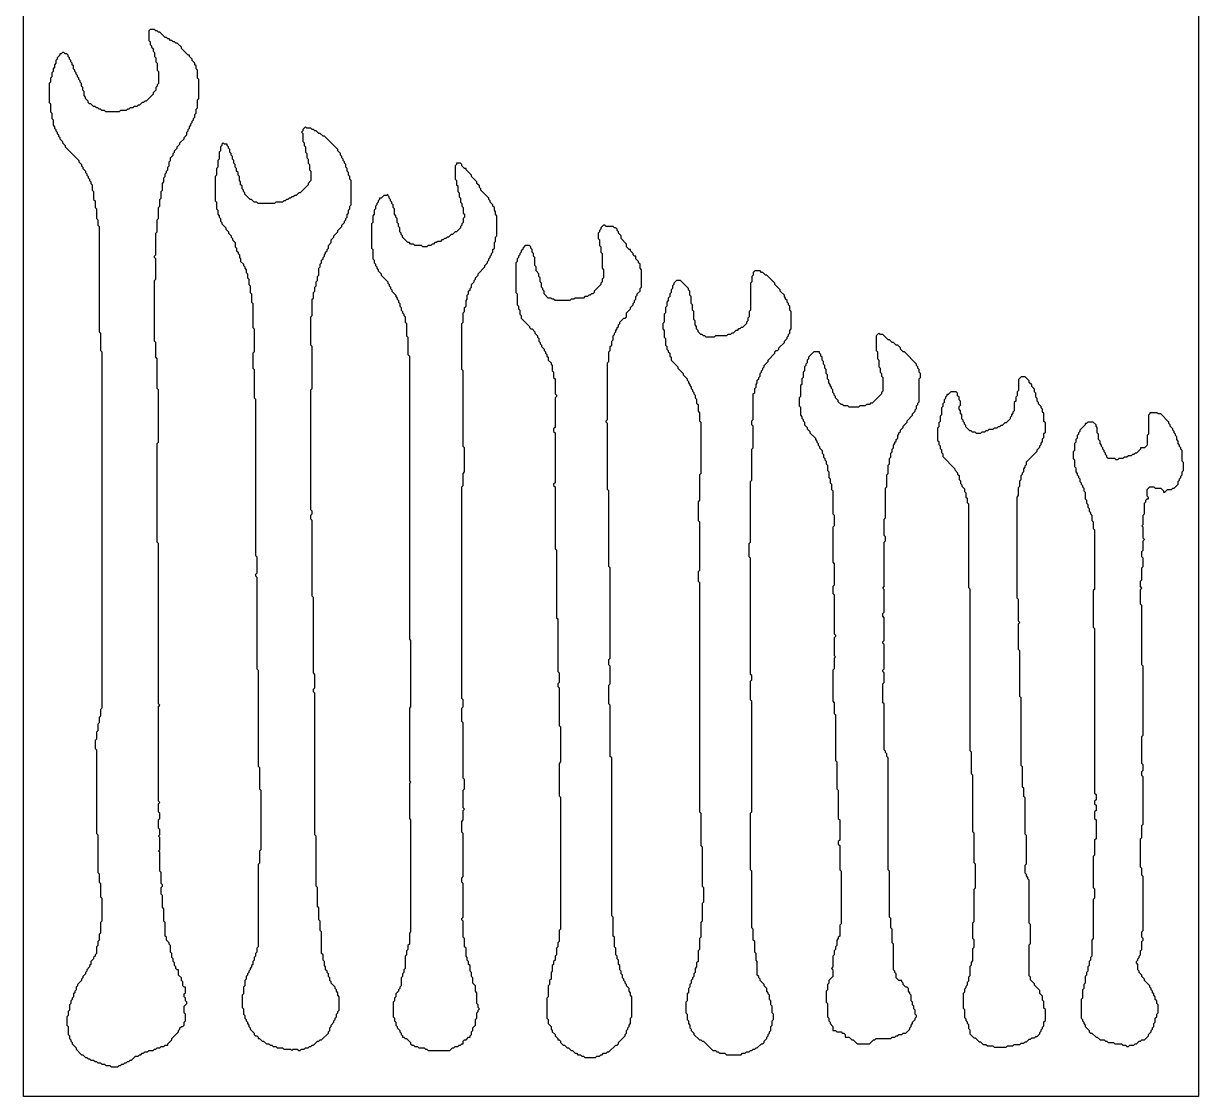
# Model space of a CAD drawing. Header units: metres. Extents: x 0 to 14.6, y 0 to 22.
# Drawn here: x 0 to 14.64, y 0 to 13.37 of the extents above; entities that cross this region are included whole.
import ezdxf

# ---------------------------------------------------------------- set-up
doc = ezdxf.new("R2010")
doc.units = ezdxf.units.M
doc.layers.add('BoundaryBox', color=3, linetype='Continuous')
doc.layers.add('Outline', color=7, linetype='Continuous')

msp = doc.modelspace()

# ---------------------------------------------------------------- linework, layer by layer
at = {"layer": 'BoundaryBox'}
msp.add_lwpolyline([(0, 22.037), (14.641, 22.037), (14.641, 0), (0, 0), (0, 22.037)], close=True, dxfattribs=at)
at = {"layer": 'Outline'}
for points in [[(1.58, 13.296), (1.563, 13.28), (1.563, 13.162), (1.58, 13.145), (1.58, 13.112), (1.597, 13.095), (1.597, 13.078), (1.614, 13.061), (1.614, 13.027), (1.631, 13.011), (1.631, 12.96), (1.647, 12.943), (1.647, 12.893), (1.664, 12.876), (1.664, 12.792), (1.681, 12.775), (1.681, 12.624), (1.664, 12.607), (1.664, 12.59), (1.647, 12.574), (1.647, 12.54), (1.614, 12.506), (1.614, 12.49), (1.53, 12.406), (1.513, 12.406), (1.496, 12.389), (1.479, 12.389), (1.446, 12.355), (1.429, 12.355), (1.412, 12.338), (1.378, 12.338), (1.362, 12.321), (1.328, 12.321), (1.311, 12.305), (1.294, 12.305), (1.278, 12.288), (1.21, 12.288), (1.193, 12.271), (1.025, 12.271), (1.009, 12.288), (0.975, 12.288), (0.958, 12.305), (0.941, 12.305), (0.925, 12.321), (0.908, 12.321), (0.891, 12.338), (0.874, 12.338), (0.84, 12.372), (0.824, 12.372), (0.807, 12.389), (0.807, 12.406), (0.773, 12.439), (0.773, 12.456), (0.756, 12.473), (0.756, 12.523), (0.74, 12.54), (0.74, 12.574), (0.723, 12.59), (0.723, 12.624), (0.706, 12.641), (0.706, 12.658), (0.689, 12.674), (0.689, 12.691), (0.672, 12.708), (0.672, 12.725), (0.656, 12.742), (0.656, 12.759), (0.639, 12.775), (0.639, 12.792), (0.622, 12.809), (0.622, 12.843), (0.605, 12.859), (0.605, 12.876), (0.588, 12.893), (0.588, 12.91), (0.572, 12.927), (0.572, 12.943), (0.555, 12.96), (0.555, 12.977), (0.538, 12.994), (0.521, 12.994), (0.504, 13.011), (0.487, 13.011), (0.471, 12.994), (0.454, 12.994), (0.454, 12.977), (0.42, 12.943), (0.42, 12.927), (0.403, 12.91), (0.403, 12.876), (0.387, 12.859), (0.387, 12.826), (0.37, 12.809), (0.37, 12.775), (0.353, 12.759), (0.353, 12.708), (0.336, 12.691), (0.336, 12.641), (0.319, 12.624), (0.319, 12.389), (0.336, 12.372), (0.336, 12.271), (0.353, 12.254), (0.353, 12.187), (0.37, 12.17), (0.37, 12.103), (0.387, 12.086), (0.387, 12.069), (0.403, 12.053), (0.403, 12.036), (0.42, 12.019), (0.42, 12.002), (0.437, 11.985), (0.437, 11.968), (0.454, 11.952), (0.454, 11.935), (0.487, 11.901), (0.487, 11.884), (0.521, 11.851), (0.521, 11.834), (0.689, 11.666), (0.689, 11.649), (0.723, 11.615), (0.723, 11.599), (0.74, 11.582), (0.74, 11.565), (0.773, 11.531), (0.773, 11.515), (0.79, 11.498), (0.79, 11.481), (0.807, 11.464), (0.807, 11.447), (0.824, 11.431), (0.824, 11.414), (0.84, 11.397), (0.84, 11.38), (0.857, 11.363), (0.857, 11.296), (0.874, 11.279), (0.874, 11.178), (0.891, 11.162), (0.891, 11.078), (0.908, 11.061), (0.908, 10.943), (0.925, 10.926), (0.925, 10.859), (0.941, 10.842), (0.941, 9.531), (0.958, 9.514), (0.958, 9.296), (0.975, 9.279), (0.975, 4.841), (0.958, 4.824), (0.958, 4.74), (0.941, 4.724), (0.941, 4.656), (0.925, 4.639), (0.925, 4.555), (0.908, 4.539), (0.908, 4.455), (0.891, 4.438), (0.891, 4.337), (0.908, 4.32), (0.908, 3.278), (0.925, 3.261), (0.925, 2.79), (0.941, 2.774), (0.941, 2.673), (0.958, 2.656), (0.958, 2.488), (0.975, 2.471), (0.975, 2.185), (0.958, 2.168), (0.958, 2.034), (0.941, 2.017), (0.941, 1.95), (0.925, 1.933), (0.925, 1.883), (0.908, 1.866), (0.908, 1.782), (0.891, 1.765), (0.891, 1.748), (0.874, 1.731), (0.874, 1.715), (0.84, 1.681), (0.84, 1.647), (0.824, 1.631), (0.824, 1.614), (0.79, 1.58), (0.79, 1.563), (0.773, 1.546), (0.773, 1.53), (0.74, 1.496), (0.74, 1.479), (0.723, 1.462), (0.723, 1.446), (0.672, 1.395), (0.672, 1.378), (0.656, 1.362), (0.656, 1.328), (0.639, 1.311), (0.639, 1.294), (0.622, 1.278), (0.622, 1.244), (0.605, 1.227), (0.605, 1.21), (0.588, 1.193), (0.588, 1.16), (0.572, 1.143), (0.572, 1.076), (0.555, 1.059), (0.555, 1.009), (0.538, 0.992), (0.538, 0.891), (0.555, 0.874), (0.555, 0.773), (0.572, 0.756), (0.572, 0.723), (0.588, 0.706), (0.588, 0.689), (0.605, 0.672), (0.605, 0.656), (0.656, 0.605), (0.656, 0.588), (0.723, 0.521), (0.74, 0.521), (0.773, 0.487), (0.79, 0.487), (0.807, 0.471), (0.824, 0.471), (0.84, 0.454), (0.874, 0.454), (0.891, 0.437), (0.908, 0.437), (0.925, 0.42), (0.958, 0.42), (0.975, 0.403), (1.009, 0.403), (1.025, 0.387), (1.076, 0.387), (1.093, 0.37), (1.177, 0.37), (1.193, 0.387), (1.21, 0.387), (1.227, 0.403), (1.244, 0.403), (1.261, 0.42), (1.278, 0.42), (1.294, 0.437), (1.311, 0.437), (1.328, 0.454), (1.345, 0.454), (1.395, 0.504), (1.429, 0.504), (1.446, 0.521), (1.462, 0.521), (1.479, 0.538), (1.496, 0.538), (1.513, 0.555), (1.546, 0.555), (1.563, 0.572), (1.614, 0.572), (1.631, 0.588), (1.647, 0.588), (1.664, 0.605), (1.698, 0.605), (1.715, 0.622), (1.748, 0.622), (1.765, 0.639), (1.799, 0.639), (1.799, 0.656), (1.849, 0.706), (1.849, 0.723), (1.933, 0.807), (1.933, 0.824), (1.95, 0.84), (1.95, 0.857), (1.967, 0.874), (1.984, 0.874), (2, 0.891), (2, 0.925), (2.017, 0.941), (2.017, 1.025), (2, 1.042), (2, 1.126), (2.034, 1.16), (2.034, 1.177), (2.017, 1.193), (2.017, 1.227), (2, 1.244), (2, 1.278), (2.017, 1.294), (2.017, 1.362), (2, 1.362), (1.984, 1.378), (1.984, 1.429), (1.967, 1.446), (1.967, 1.479), (1.933, 1.513), (1.933, 1.58), (1.916, 1.58), (1.899, 1.597), (1.899, 1.614), (1.883, 1.631), (1.883, 1.664), (1.866, 1.681), (1.866, 1.715), (1.849, 1.731), (1.849, 1.782), (1.832, 1.799), (1.832, 1.883), (1.815, 1.899), (1.815, 1.916), (1.782, 1.95), (1.782, 1.984), (1.765, 2), (1.765, 2.168), (1.748, 2.185), (1.748, 2.337), (1.731, 2.353), (1.731, 2.505), (1.715, 2.521), (1.715, 2.605), (1.731, 2.622), (1.731, 2.639), (1.715, 2.656), (1.715, 2.79), (1.698, 2.807), (1.698, 3.043), (1.681, 3.059), (1.698, 3.076), (1.698, 3.227), (1.681, 3.244), (1.698, 3.261), (1.698, 3.328), (1.681, 3.345), (1.681, 3.446), (1.698, 3.463), (1.698, 3.53), (1.681, 3.547), (1.681, 3.648), (1.698, 3.665), (1.681, 3.681), (1.681, 4.858), (1.698, 4.875), (1.681, 4.892), (1.681, 6.892), (1.664, 6.909), (1.664, 8.136), (1.681, 8.153), (1.681, 8.808), (1.664, 8.825), (1.664, 9.195), (1.647, 9.212), (1.647, 9.397), (1.631, 9.413), (1.631, 10.17), (1.647, 10.187), (1.647, 10.439), (1.631, 10.456), (1.631, 10.472), (1.647, 10.489), (1.647, 10.758), (1.664, 10.775), (1.664, 10.926), (1.681, 10.943), (1.681, 11.078), (1.698, 11.094), (1.698, 11.178), (1.715, 11.195), (1.715, 11.279), (1.731, 11.296), (1.731, 11.38), (1.748, 11.397), (1.748, 11.447), (1.765, 11.464), (1.765, 11.498), (1.782, 11.515), (1.782, 11.531), (1.799, 11.548), (1.799, 11.582), (1.815, 11.599), (1.815, 11.649), (1.832, 11.666), (1.832, 11.7), (1.866, 11.733), (1.866, 11.75), (1.883, 11.767), (1.883, 11.784), (1.916, 11.817), (1.916, 11.834), (1.95, 11.868), (1.95, 11.884), (2, 11.935), (2, 11.952), (2.034, 11.985), (2.034, 12.019), (2.051, 12.036), (2.051, 12.053), (2.068, 12.069), (2.068, 12.086), (2.084, 12.103), (2.084, 12.12), (2.101, 12.137), (2.101, 12.153), (2.118, 12.17), (2.118, 12.187), (2.135, 12.204), (2.135, 12.237), (2.152, 12.254), (2.152, 12.305), (2.168, 12.321), (2.168, 12.422), (2.185, 12.439), (2.185, 12.674), (2.168, 12.691), (2.168, 12.792), (2.152, 12.809), (2.152, 12.843), (2.135, 12.859), (2.135, 12.876), (2.101, 12.91), (2.101, 12.927), (2.068, 12.96), (2.068, 12.977), (2.051, 12.977), (1.967, 13.061), (1.967, 13.078), (1.916, 13.128), (1.899, 13.128), (1.883, 13.145), (1.866, 13.145), (1.849, 13.162), (1.832, 13.162), (1.815, 13.179), (1.799, 13.179), (1.782, 13.196), (1.765, 13.196), (1.698, 13.263), (1.681, 13.263), (1.664, 13.28), (1.647, 13.28), (1.631, 13.296), (1.58, 13.296)], [(3.513, 12.086), (3.48, 12.053), (3.48, 12.036), (3.463, 12.019), (3.48, 12.002), (3.48, 11.901), (3.496, 11.884), (3.496, 11.851), (3.513, 11.834), (3.513, 11.767), (3.53, 11.75), (3.53, 11.7), (3.547, 11.683), (3.547, 11.632), (3.564, 11.615), (3.564, 11.548), (3.58, 11.531), (3.58, 11.414), (3.547, 11.38), (3.547, 11.363), (3.446, 11.262), (3.429, 11.262), (3.396, 11.229), (3.379, 11.229), (3.362, 11.212), (3.345, 11.212), (3.328, 11.195), (3.312, 11.195), (3.295, 11.178), (3.278, 11.178), (3.261, 11.162), (3.244, 11.162), (3.227, 11.145), (3.143, 11.145), (3.127, 11.128), (2.925, 11.128), (2.908, 11.145), (2.874, 11.145), (2.841, 11.178), (2.824, 11.178), (2.757, 11.246), (2.757, 11.262), (2.74, 11.279), (2.74, 11.296), (2.723, 11.313), (2.723, 11.347), (2.706, 11.363), (2.706, 11.397), (2.69, 11.414), (2.69, 11.464), (2.673, 11.481), (2.673, 11.515), (2.656, 11.531), (2.656, 11.565), (2.639, 11.582), (2.639, 11.615), (2.622, 11.632), (2.622, 11.666), (2.605, 11.683), (2.605, 11.716), (2.589, 11.733), (2.589, 11.75), (2.572, 11.767), (2.572, 11.8), (2.555, 11.817), (2.555, 11.834), (2.538, 11.851), (2.538, 11.868), (2.505, 11.868), (2.488, 11.884), (2.471, 11.868), (2.471, 11.851), (2.454, 11.834), (2.454, 11.784), (2.437, 11.767), (2.437, 11.683), (2.421, 11.666), (2.421, 11.582), (2.404, 11.565), (2.404, 11.481), (2.387, 11.464), (2.387, 11.162), (2.404, 11.145), (2.404, 11.061), (2.421, 11.044), (2.421, 10.994), (2.437, 10.977), (2.437, 10.96), (2.454, 10.943), (2.454, 10.909), (2.471, 10.893), (2.471, 10.876), (2.521, 10.825), (2.521, 10.809), (2.555, 10.775), (2.555, 10.758), (2.589, 10.725), (2.589, 10.708), (2.605, 10.691), (2.605, 10.674), (2.639, 10.641), (2.639, 10.59), (2.656, 10.573), (2.656, 10.54), (2.673, 10.523), (2.673, 10.506), (2.69, 10.489), (2.69, 10.456), (2.706, 10.439), (2.706, 10.405), (2.74, 10.372), (2.74, 10.355), (2.757, 10.338), (2.757, 10.321), (2.774, 10.304), (2.774, 10.271), (2.79, 10.254), (2.79, 10.203), (2.807, 10.187), (2.807, 10.119), (2.824, 10.103), (2.824, 10.019), (2.841, 10.002), (2.841, 9.901), (2.858, 9.884), (2.858, 9.582), (2.874, 9.565), (2.874, 9.279), (2.858, 9.262), (2.858, 9.077), (2.874, 9.06), (2.874, 8.707), (2.891, 8.691), (2.891, 6.741), (2.908, 6.724), (2.908, 6.522), (2.891, 6.505), (2.891, 6.489), (2.908, 6.472), (2.908, 5.329), (2.925, 5.312), (2.925, 4.118), (2.942, 4.102), (2.942, 3.833), (2.958, 3.816), (2.958, 3.076), (2.942, 3.059), (2.942, 2.908), (2.925, 2.891), (2.925, 1.866), (2.908, 1.849), (2.908, 1.799), (2.891, 1.782), (2.891, 1.748), (2.874, 1.731), (2.874, 1.698), (2.858, 1.681), (2.858, 1.647), (2.841, 1.631), (2.841, 1.614), (2.824, 1.597), (2.824, 1.58), (2.807, 1.563), (2.807, 1.546), (2.79, 1.53), (2.79, 1.513), (2.774, 1.496), (2.774, 1.462), (2.757, 1.446), (2.757, 1.378), (2.74, 1.362), (2.74, 1.278), (2.723, 1.261), (2.723, 1.109), (2.74, 1.093), (2.74, 1.025), (2.757, 1.009), (2.757, 0.975), (2.774, 0.958), (2.774, 0.941), (2.79, 0.925), (2.79, 0.908), (2.807, 0.891), (2.807, 0.874), (2.824, 0.857), (2.824, 0.84), (2.874, 0.79), (2.874, 0.773), (2.891, 0.756), (2.908, 0.756), (2.925, 0.74), (2.925, 0.723), (2.942, 0.723), (2.975, 0.689), (2.992, 0.689), (3.026, 0.656), (3.059, 0.656), (3.076, 0.639), (3.093, 0.639), (3.11, 0.622), (3.143, 0.622), (3.16, 0.605), (3.227, 0.605), (3.244, 0.588), (3.328, 0.588), (3.345, 0.572), (3.362, 0.588), (3.412, 0.588), (3.429, 0.572), (3.446, 0.572), (3.463, 0.588), (3.496, 0.588), (3.513, 0.605), (3.547, 0.605), (3.564, 0.622), (3.58, 0.622), (3.597, 0.639), (3.614, 0.639), (3.665, 0.689), (3.681, 0.689), (3.698, 0.706), (3.715, 0.706), (3.799, 0.79), (3.799, 0.807), (3.816, 0.824), (3.816, 0.857), (3.833, 0.874), (3.833, 0.891), (3.866, 0.925), (3.866, 0.941), (3.883, 0.958), (3.883, 0.975), (3.9, 0.992), (3.9, 1.025), (3.917, 1.042), (3.917, 1.059), (3.933, 1.076), (3.933, 1.244), (3.917, 1.261), (3.917, 1.294), (3.9, 1.311), (3.9, 1.328), (3.883, 1.345), (3.883, 1.362), (3.833, 1.412), (3.833, 1.429), (3.816, 1.446), (3.816, 1.479), (3.799, 1.496), (3.799, 1.53), (3.782, 1.546), (3.782, 1.563), (3.765, 1.58), (3.765, 1.614), (3.749, 1.631), (3.749, 1.681), (3.732, 1.698), (3.732, 1.765), (3.715, 1.782), (3.715, 2.051), (3.698, 2.068), (3.698, 2.185), (3.681, 2.202), (3.681, 2.353), (3.665, 2.37), (3.665, 2.605), (3.648, 2.622), (3.648, 3.244), (3.631, 3.261), (3.631, 5.026), (3.614, 5.043), (3.614, 5.077), (3.631, 5.093), (3.631, 5.261), (3.614, 5.278), (3.614, 6.22), (3.597, 6.236), (3.597, 7.178), (3.58, 7.195), (3.58, 7.245), (3.597, 7.262), (3.597, 7.295), (3.58, 7.312), (3.58, 8.808), (3.597, 8.825), (3.597, 9.346), (3.58, 9.363), (3.58, 9.716), (3.597, 9.733), (3.597, 9.935), (3.614, 9.951), (3.614, 10.019), (3.631, 10.035), (3.631, 10.086), (3.648, 10.103), (3.648, 10.153), (3.665, 10.17), (3.665, 10.22), (3.681, 10.237), (3.681, 10.321), (3.698, 10.338), (3.698, 10.372), (3.715, 10.388), (3.715, 10.422), (3.732, 10.439), (3.732, 10.456), (3.749, 10.472), (3.749, 10.489), (3.765, 10.506), (3.765, 10.523), (3.782, 10.54), (3.782, 10.556), (3.799, 10.573), (3.799, 10.607), (3.833, 10.641), (3.833, 10.674), (3.866, 10.708), (3.866, 10.725), (3.917, 10.775), (3.917, 10.792), (3.967, 10.842), (3.967, 10.859), (4.001, 10.893), (4.001, 10.909), (4.018, 10.926), (4.018, 10.943), (4.034, 10.96), (4.034, 10.994), (4.051, 11.01), (4.051, 11.044), (4.068, 11.061), (4.068, 11.094), (4.085, 11.111), (4.085, 11.414), (4.068, 11.431), (4.068, 11.464), (4.051, 11.481), (4.051, 11.515), (4.034, 11.531), (4.034, 11.565), (4.018, 11.582), (4.018, 11.615), (4.001, 11.632), (4.001, 11.649), (3.984, 11.666), (3.984, 11.683), (3.967, 11.7), (3.967, 11.716), (3.95, 11.733), (3.95, 11.75), (3.917, 11.784), (3.917, 11.8), (3.749, 11.968), (3.732, 11.968), (3.698, 12.002), (3.681, 12.002), (3.648, 12.036), (3.631, 12.036), (3.614, 12.053), (3.597, 12.053), (3.58, 12.069), (3.53, 12.069), (3.513, 12.086)], [(5.396, 11.632), (5.396, 11.615), (5.379, 11.599), (5.379, 11.431), (5.396, 11.414), (5.396, 11.363), (5.413, 11.347), (5.413, 11.279), (5.43, 11.262), (5.43, 11.212), (5.446, 11.195), (5.446, 11.145), (5.463, 11.128), (5.463, 11.094), (5.48, 11.078), (5.48, 11.01), (5.497, 10.994), (5.497, 10.96), (5.48, 10.943), (5.48, 10.893), (5.463, 10.876), (5.463, 10.859), (5.446, 10.842), (5.446, 10.825), (5.396, 10.775), (5.379, 10.775), (5.345, 10.741), (5.329, 10.741), (5.295, 10.708), (5.278, 10.708), (5.261, 10.691), (5.245, 10.691), (5.228, 10.674), (5.211, 10.674), (5.194, 10.657), (5.161, 10.657), (5.144, 10.641), (5.127, 10.641), (5.11, 10.624), (5.093, 10.624), (5.077, 10.607), (5.043, 10.607), (5.026, 10.59), (4.976, 10.59), (4.959, 10.607), (4.875, 10.607), (4.858, 10.624), (4.824, 10.624), (4.808, 10.641), (4.791, 10.641), (4.724, 10.708), (4.724, 10.725), (4.707, 10.741), (4.707, 10.758), (4.69, 10.775), (4.69, 10.825), (4.673, 10.842), (4.673, 10.876), (4.656, 10.893), (4.656, 10.943), (4.639, 10.96), (4.639, 10.977), (4.623, 10.994), (4.623, 11.061), (4.606, 11.078), (4.606, 11.111), (4.589, 11.128), (4.589, 11.145), (4.572, 11.162), (4.572, 11.178), (4.555, 11.195), (4.555, 11.212), (4.539, 11.229), (4.539, 11.246), (4.522, 11.229), (4.488, 11.229), (4.455, 11.195), (4.438, 11.195), (4.438, 11.178), (4.421, 11.162), (4.421, 11.145), (4.404, 11.128), (4.404, 11.111), (4.387, 11.094), (4.387, 11.061), (4.371, 11.044), (4.371, 10.994), (4.354, 10.977), (4.354, 10.893), (4.337, 10.876), (4.337, 10.573), (4.354, 10.556), (4.354, 10.439), (4.371, 10.422), (4.371, 10.388), (4.387, 10.372), (4.387, 10.355), (4.404, 10.338), (4.404, 10.321), (4.421, 10.304), (4.421, 10.288), (4.455, 10.254), (4.455, 10.237), (4.539, 10.153), (4.539, 10.136), (4.555, 10.119), (4.555, 10.103), (4.572, 10.086), (4.572, 10.069), (4.589, 10.052), (4.589, 10.035), (4.639, 9.985), (4.639, 9.968), (4.656, 9.951), (4.656, 9.935), (4.673, 9.918), (4.673, 9.901), (4.69, 9.884), (4.69, 9.85), (4.707, 9.834), (4.707, 9.8), (4.724, 9.783), (4.724, 9.766), (4.74, 9.75), (4.74, 9.733), (4.757, 9.716), (4.757, 9.649), (4.774, 9.632), (4.774, 9.481), (4.791, 9.464), (4.791, 9.245), (4.808, 9.228), (4.808, 5.698), (4.824, 5.682), (4.824, 4.858), (4.808, 4.841), (4.808, 3.933), (4.824, 3.917), (4.808, 3.9), (4.808, 3.463), (4.824, 3.446), (4.824, 2.051), (4.808, 2.034), (4.808, 1.899), (4.791, 1.883), (4.791, 1.832), (4.774, 1.815), (4.774, 1.765), (4.757, 1.748), (4.757, 1.597), (4.74, 1.58), (4.74, 1.546), (4.724, 1.53), (4.724, 1.496), (4.707, 1.479), (4.707, 1.378), (4.69, 1.362), (4.69, 1.345), (4.673, 1.328), (4.673, 1.311), (4.639, 1.278), (4.639, 1.244), (4.623, 1.227), (4.623, 1.193), (4.606, 1.177), (4.606, 0.992), (4.623, 0.975), (4.623, 0.941), (4.639, 0.925), (4.639, 0.891), (4.656, 0.874), (4.656, 0.857), (4.69, 0.824), (4.69, 0.807), (4.707, 0.79), (4.707, 0.773), (4.724, 0.756), (4.724, 0.74), (4.74, 0.74), (4.757, 0.723), (4.774, 0.723), (4.824, 0.672), (4.824, 0.656), (4.841, 0.639), (4.858, 0.639), (4.875, 0.622), (4.908, 0.622), (4.925, 0.605), (4.992, 0.605), (5.009, 0.588), (5.026, 0.588), (5.043, 0.572), (5.312, 0.572), (5.345, 0.605), (5.362, 0.605), (5.379, 0.622), (5.413, 0.622), (5.43, 0.639), (5.446, 0.639), (5.463, 0.656), (5.48, 0.656), (5.48, 0.689), (5.497, 0.706), (5.514, 0.706), (5.547, 0.74), (5.564, 0.74), (5.564, 0.756), (5.581, 0.773), (5.581, 0.807), (5.598, 0.824), (5.598, 0.857), (5.631, 0.891), (5.631, 0.958), (5.648, 0.975), (5.648, 1.042), (5.665, 1.059), (5.665, 1.076), (5.682, 1.093), (5.665, 1.109), (5.665, 1.143), (5.648, 1.16), (5.648, 1.294), (5.631, 1.311), (5.631, 1.378), (5.598, 1.412), (5.598, 1.479), (5.581, 1.496), (5.581, 1.546), (5.564, 1.563), (5.564, 1.631), (5.547, 1.647), (5.547, 1.681), (5.53, 1.698), (5.53, 1.731), (5.514, 1.748), (5.514, 1.849), (5.497, 1.866), (5.497, 1.967), (5.48, 1.984), (5.48, 2.185), (5.463, 2.202), (5.463, 2.219), (5.48, 2.236), (5.48, 2.656), (5.463, 2.673), (5.463, 2.723), (5.48, 2.74), (5.48, 3.278), (5.463, 3.295), (5.463, 3.429), (5.48, 3.446), (5.48, 3.564), (5.497, 3.58), (5.48, 3.597), (5.48, 3.816), (5.497, 3.833), (5.497, 3.95), (5.48, 3.967), (5.48, 4.656), (5.463, 4.673), (5.463, 4.841), (5.48, 4.858), (5.48, 4.942), (5.463, 4.959), (5.463, 7.598), (5.48, 7.615), (5.48, 7.766), (5.497, 7.783), (5.497, 8.085), (5.48, 8.102), (5.48, 9.044), (5.463, 9.06), (5.463, 9.632), (5.48, 9.649), (5.48, 9.766), (5.497, 9.783), (5.497, 9.834), (5.514, 9.85), (5.514, 9.918), (5.53, 9.935), (5.53, 9.985), (5.547, 10.002), (5.547, 10.035), (5.564, 10.052), (5.564, 10.069), (5.581, 10.086), (5.581, 10.119), (5.614, 10.153), (5.614, 10.17), (5.631, 10.187), (5.631, 10.203), (5.665, 10.237), (5.665, 10.254), (5.749, 10.338), (5.749, 10.355), (5.783, 10.388), (5.783, 10.405), (5.799, 10.422), (5.799, 10.439), (5.816, 10.456), (5.816, 10.472), (5.833, 10.489), (5.833, 10.506), (5.85, 10.523), (5.85, 10.556), (5.867, 10.573), (5.867, 10.641), (5.883, 10.657), (5.883, 10.708), (5.9, 10.725), (5.9, 10.977), (5.883, 10.994), (5.883, 11.027), (5.867, 11.044), (5.867, 11.078), (5.85, 11.094), (5.85, 11.111), (5.816, 11.145), (5.816, 11.162), (5.799, 11.178), (5.799, 11.195), (5.698, 11.296), (5.698, 11.313), (5.682, 11.33), (5.682, 11.347), (5.648, 11.38), (5.648, 11.397), (5.581, 11.464), (5.581, 11.481), (5.514, 11.548), (5.514, 11.565), (5.497, 11.565), (5.463, 11.599), (5.463, 11.615), (5.446, 11.632), (5.396, 11.632)], [(7.228, 10.859), (7.195, 10.825), (7.195, 10.809), (7.178, 10.792), (7.178, 10.775), (7.161, 10.758), (7.161, 10.691), (7.178, 10.674), (7.178, 10.607), (7.195, 10.59), (7.195, 10.523), (7.211, 10.506), (7.211, 10.321), (7.228, 10.304), (7.228, 10.203), (7.211, 10.187), (7.211, 10.153), (7.195, 10.136), (7.195, 10.119), (7.11, 10.035), (7.11, 10.019), (7.094, 10.002), (7.077, 10.002), (7.06, 9.985), (7.043, 9.985), (7.026, 9.968), (6.993, 9.968), (6.976, 9.951), (6.875, 9.951), (6.858, 9.935), (6.825, 9.935), (6.808, 9.918), (6.623, 9.918), (6.606, 9.935), (6.589, 9.935), (6.573, 9.951), (6.539, 9.951), (6.489, 10.002), (6.489, 10.035), (6.472, 10.052), (6.472, 10.069), (6.455, 10.086), (6.455, 10.136), (6.438, 10.153), (6.438, 10.203), (6.421, 10.22), (6.421, 10.254), (6.388, 10.288), (6.388, 10.338), (6.371, 10.355), (6.371, 10.456), (6.354, 10.472), (6.354, 10.506), (6.337, 10.523), (6.337, 10.556), (6.32, 10.573), (6.32, 10.59), (6.304, 10.607), (6.253, 10.607), (6.22, 10.573), (6.22, 10.556), (6.203, 10.54), (6.203, 10.523), (6.186, 10.506), (6.186, 10.489), (6.169, 10.472), (6.169, 10.456), (6.152, 10.439), (6.152, 10.405), (6.136, 10.388), (6.136, 10.019), (6.152, 10.002), (6.152, 9.867), (6.169, 9.85), (6.169, 9.817), (6.186, 9.8), (6.186, 9.75), (6.203, 9.733), (6.203, 9.699), (6.304, 9.598), (6.304, 9.582), (6.32, 9.565), (6.337, 9.565), (6.371, 9.531), (6.371, 9.514), (6.404, 9.481), (6.404, 9.464), (6.421, 9.447), (6.421, 9.413), (6.438, 9.397), (6.438, 9.38), (6.455, 9.363), (6.455, 9.346), (6.489, 9.313), (6.489, 9.296), (6.505, 9.279), (6.505, 9.262), (6.522, 9.245), (6.522, 9.228), (6.539, 9.212), (6.539, 9.178), (6.573, 9.144), (6.573, 9.128), (6.589, 9.111), (6.589, 9.044), (6.606, 9.027), (6.606, 8.96), (6.623, 8.943), (6.623, 8.758), (6.64, 8.741), (6.64, 8.724), (6.623, 8.707), (6.623, 8.338), (6.606, 8.321), (6.606, 8.287), (6.623, 8.27), (6.623, 7.648), (6.606, 7.632), (6.606, 7.615), (6.623, 7.598), (6.623, 6.825), (6.64, 6.808), (6.64, 5.967), (6.657, 5.951), (6.657, 5.295), (6.673, 5.278), (6.673, 5.161), (6.657, 5.144), (6.657, 5.11), (6.673, 5.093), (6.673, 4.623), (6.69, 4.606), (6.69, 4.169), (6.673, 4.152), (6.673, 3.749), (6.69, 3.732), (6.69, 2.084), (6.673, 2.068), (6.673, 1.933), (6.657, 1.916), (6.657, 1.866), (6.64, 1.849), (6.64, 1.765), (6.623, 1.748), (6.623, 1.698), (6.606, 1.681), (6.606, 1.647), (6.589, 1.631), (6.589, 1.563), (6.573, 1.546), (6.573, 1.462), (6.556, 1.446), (6.556, 1.395), (6.539, 1.378), (6.539, 1.244), (6.522, 1.227), (6.522, 0.975), (6.539, 0.958), (6.539, 0.908), (6.573, 0.874), (6.573, 0.84), (6.589, 0.824), (6.589, 0.807), (6.623, 0.773), (6.623, 0.756), (6.657, 0.723), (6.657, 0.706), (6.673, 0.706), (6.69, 0.689), (6.69, 0.672), (6.724, 0.639), (6.741, 0.639), (6.774, 0.605), (6.791, 0.605), (6.825, 0.572), (6.842, 0.572), (6.875, 0.538), (6.892, 0.538), (6.909, 0.521), (6.942, 0.521), (6.959, 0.504), (6.976, 0.504), (6.993, 0.487), (7.127, 0.487), (7.144, 0.504), (7.178, 0.504), (7.195, 0.521), (7.211, 0.521), (7.228, 0.538), (7.262, 0.538), (7.279, 0.555), (7.295, 0.555), (7.379, 0.639), (7.396, 0.639), (7.413, 0.656), (7.413, 0.672), (7.497, 0.756), (7.497, 0.773), (7.514, 0.79), (7.514, 0.824), (7.531, 0.84), (7.531, 0.857), (7.548, 0.874), (7.548, 0.891), (7.564, 0.908), (7.564, 0.975), (7.581, 0.992), (7.581, 1.244), (7.564, 1.261), (7.564, 1.294), (7.548, 1.311), (7.548, 1.345), (7.514, 1.378), (7.514, 1.395), (7.497, 1.412), (7.497, 1.429), (7.48, 1.446), (7.48, 1.462), (7.463, 1.479), (7.463, 1.513), (7.447, 1.53), (7.447, 1.563), (7.43, 1.58), (7.43, 1.631), (7.413, 1.647), (7.413, 1.698), (7.396, 1.715), (7.396, 1.748), (7.379, 1.765), (7.379, 1.849), (7.363, 1.866), (7.363, 1.984), (7.346, 2), (7.346, 2.236), (7.329, 2.252), (7.329, 4.219), (7.312, 4.236), (7.312, 4.875), (7.295, 4.892), (7.295, 5.127), (7.312, 5.144), (7.312, 5.362), (7.295, 5.379), (7.295, 5.446), (7.312, 5.463), (7.312, 6.589), (7.295, 6.606), (7.295, 7.548), (7.279, 7.564), (7.279, 8.388), (7.262, 8.405), (7.262, 8.422), (7.279, 8.438), (7.279, 9.144), (7.295, 9.161), (7.295, 9.279), (7.312, 9.296), (7.312, 9.346), (7.329, 9.363), (7.329, 9.413), (7.346, 9.43), (7.346, 9.481), (7.363, 9.497), (7.363, 9.514), (7.379, 9.531), (7.379, 9.548), (7.396, 9.565), (7.396, 9.582), (7.413, 9.598), (7.413, 9.615), (7.43, 9.632), (7.43, 9.649), (7.48, 9.699), (7.497, 9.699), (7.514, 9.716), (7.514, 9.766), (7.564, 9.817), (7.564, 9.834), (7.598, 9.867), (7.598, 9.884), (7.615, 9.901), (7.615, 9.918), (7.632, 9.935), (7.632, 9.968), (7.648, 9.985), (7.648, 10.002), (7.682, 10.035), (7.682, 10.069), (7.699, 10.086), (7.699, 10.304), (7.682, 10.321), (7.682, 10.372), (7.665, 10.388), (7.665, 10.405), (7.632, 10.439), (7.632, 10.472), (7.615, 10.472), (7.598, 10.489), (7.598, 10.506), (7.564, 10.54), (7.564, 10.556), (7.548, 10.556), (7.514, 10.59), (7.514, 10.624), (7.447, 10.691), (7.447, 10.725), (7.413, 10.758), (7.413, 10.775), (7.396, 10.792), (7.396, 10.809), (7.379, 10.825), (7.363, 10.825), (7.346, 10.842), (7.262, 10.842), (7.245, 10.859), (7.228, 10.859)], [(9.111, 10.288), (9.094, 10.271), (9.094, 10.237), (9.077, 10.22), (9.077, 10.153), (9.06, 10.136), (9.06, 9.8), (9.044, 9.783), (9.044, 9.716), (9.027, 9.699), (9.027, 9.666), (9.01, 9.649), (9.01, 9.632), (8.96, 9.582), (8.943, 9.582), (8.926, 9.565), (8.909, 9.565), (8.892, 9.548), (8.875, 9.548), (8.842, 9.514), (8.825, 9.514), (8.808, 9.497), (8.775, 9.497), (8.758, 9.481), (8.623, 9.481), (8.607, 9.464), (8.506, 9.464), (8.489, 9.481), (8.472, 9.481), (8.455, 9.497), (8.438, 9.497), (8.405, 9.531), (8.405, 9.548), (8.388, 9.565), (8.388, 9.598), (8.371, 9.615), (8.371, 9.666), (8.354, 9.682), (8.354, 9.783), (8.338, 9.8), (8.338, 9.867), (8.321, 9.884), (8.321, 9.968), (8.304, 9.985), (8.304, 10.035), (8.287, 10.052), (8.287, 10.069), (8.186, 10.17), (8.136, 10.17), (8.102, 10.136), (8.102, 10.119), (8.085, 10.103), (8.085, 10.069), (8.069, 10.052), (8.069, 10.019), (8.052, 10.002), (8.052, 9.968), (8.035, 9.951), (8.035, 9.918), (8.018, 9.901), (8.018, 9.85), (8.001, 9.834), (8.001, 9.766), (7.985, 9.75), (7.985, 9.649), (7.968, 9.632), (7.968, 9.565), (7.985, 9.548), (7.985, 9.464), (8.001, 9.447), (8.001, 9.363), (8.018, 9.346), (8.018, 9.313), (8.035, 9.296), (8.035, 9.279), (8.052, 9.262), (8.052, 9.228), (8.069, 9.212), (8.069, 9.178), (8.153, 9.094), (8.153, 9.077), (8.22, 9.01), (8.22, 8.993), (8.27, 8.943), (8.27, 8.926), (8.287, 8.909), (8.287, 8.892), (8.304, 8.875), (8.304, 8.859), (8.321, 8.842), (8.321, 8.825), (8.338, 8.808), (8.338, 8.791), (8.354, 8.775), (8.354, 8.758), (8.371, 8.741), (8.371, 8.707), (8.388, 8.691), (8.388, 8.64), (8.405, 8.623), (8.405, 8.539), (8.422, 8.522), (8.422, 8.422), (8.438, 8.405), (8.438, 7.766), (8.422, 7.749), (8.422, 7.43), (8.405, 7.413), (8.405, 7.178), (8.422, 7.161), (8.422, 6.556), (8.405, 6.539), (8.405, 6.421), (8.422, 6.404), (8.422, 3.547), (8.438, 3.53), (8.438, 3.127), (8.455, 3.11), (8.455, 2.622), (8.472, 2.605), (8.472, 2.421), (8.455, 2.404), (8.455, 2.185), (8.438, 2.168), (8.438, 1.984), (8.422, 1.967), (8.422, 1.832), (8.405, 1.815), (8.405, 1.681), (8.388, 1.664), (8.388, 1.614), (8.371, 1.597), (8.371, 1.546), (8.354, 1.53), (8.354, 1.496), (8.338, 1.479), (8.338, 1.462), (8.321, 1.446), (8.321, 1.412), (8.304, 1.395), (8.304, 1.362), (8.287, 1.345), (8.287, 1.294), (8.27, 1.278), (8.27, 1.193), (8.254, 1.177), (8.254, 1.042), (8.27, 1.025), (8.27, 0.958), (8.287, 0.941), (8.287, 0.908), (8.304, 0.891), (8.304, 0.857), (8.321, 0.84), (8.321, 0.824), (8.354, 0.79), (8.354, 0.773), (8.422, 0.706), (8.438, 0.706), (8.455, 0.689), (8.472, 0.689), (8.59, 0.572), (8.623, 0.572), (8.64, 0.555), (8.657, 0.555), (8.674, 0.538), (8.741, 0.538), (8.758, 0.521), (8.943, 0.521), (8.96, 0.538), (8.993, 0.538), (9.01, 0.555), (9.044, 0.555), (9.06, 0.572), (9.077, 0.572), (9.094, 0.588), (9.111, 0.588), (9.128, 0.605), (9.144, 0.605), (9.195, 0.656), (9.212, 0.656), (9.228, 0.672), (9.228, 0.689), (9.262, 0.723), (9.262, 0.74), (9.279, 0.756), (9.279, 0.773), (9.296, 0.79), (9.296, 0.807), (9.313, 0.824), (9.313, 0.874), (9.329, 0.891), (9.329, 0.941), (9.346, 0.958), (9.346, 1.025), (9.329, 1.042), (9.329, 1.126), (9.313, 1.143), (9.313, 1.193), (9.296, 1.21), (9.296, 1.261), (9.279, 1.278), (9.279, 1.294), (9.262, 1.311), (9.262, 1.345), (9.228, 1.378), (9.228, 1.395), (9.178, 1.446), (9.178, 1.462), (9.161, 1.479), (9.161, 1.496), (9.144, 1.513), (9.144, 1.681), (9.128, 1.698), (9.128, 1.782), (9.111, 1.799), (9.111, 1.933), (9.094, 1.95), (9.094, 2.084), (9.077, 2.101), (9.077, 2.807), (9.06, 2.824), (9.06, 3.53), (9.077, 3.547), (9.077, 4.925), (9.06, 4.942), (9.06, 5.177), (9.077, 5.194), (9.077, 5.245), (9.06, 5.261), (9.06, 6.707), (9.044, 6.724), (9.044, 6.892), (9.06, 6.909), (9.06, 7.665), (9.077, 7.682), (9.077, 8.069), (9.094, 8.085), (9.094, 8.354), (9.077, 8.371), (9.077, 8.422), (9.094, 8.438), (9.094, 8.758), (9.111, 8.775), (9.111, 8.825), (9.128, 8.842), (9.128, 8.875), (9.144, 8.892), (9.144, 8.926), (9.161, 8.943), (9.161, 8.96), (9.178, 8.976), (9.178, 9.01), (9.195, 9.027), (9.195, 9.044), (9.212, 9.06), (9.212, 9.077), (9.228, 9.094), (9.228, 9.111), (9.279, 9.161), (9.279, 9.178), (9.363, 9.262), (9.363, 9.279), (9.38, 9.296), (9.397, 9.296), (9.413, 9.313), (9.413, 9.329), (9.481, 9.397), (9.481, 9.413), (9.514, 9.447), (9.514, 9.464), (9.531, 9.481), (9.531, 9.497), (9.548, 9.514), (9.548, 9.548), (9.565, 9.565), (9.565, 9.783), (9.548, 9.8), (9.548, 9.85), (9.531, 9.867), (9.531, 9.884), (9.514, 9.901), (9.514, 9.918), (9.497, 9.935), (9.497, 9.951), (9.481, 9.968), (9.481, 9.985), (9.43, 10.035), (9.43, 10.052), (9.363, 10.119), (9.363, 10.136), (9.262, 10.237), (9.245, 10.237), (9.212, 10.271), (9.195, 10.271), (9.178, 10.288), (9.111, 10.288)], [(10.657, 9.514), (10.624, 9.481), (10.624, 9.296), (10.641, 9.279), (10.641, 9.195), (10.657, 9.178), (10.657, 9.094), (10.674, 9.077), (10.674, 9.027), (10.691, 9.01), (10.691, 8.976), (10.708, 8.96), (10.708, 8.791), (10.691, 8.775), (10.691, 8.758), (10.573, 8.64), (10.556, 8.64), (10.54, 8.623), (10.506, 8.623), (10.489, 8.607), (10.422, 8.607), (10.405, 8.59), (10.288, 8.59), (10.271, 8.607), (10.22, 8.607), (10.203, 8.623), (10.187, 8.623), (10.153, 8.657), (10.153, 8.674), (10.119, 8.707), (10.119, 8.724), (10.103, 8.741), (10.103, 8.758), (10.086, 8.775), (10.086, 8.808), (10.069, 8.825), (10.069, 8.842), (10.052, 8.859), (10.052, 8.875), (10.035, 8.892), (10.035, 8.926), (10.019, 8.943), (10.019, 8.993), (10.002, 9.01), (10.002, 9.06), (9.985, 9.077), (9.985, 9.111), (9.968, 9.128), (9.968, 9.161), (9.951, 9.178), (9.951, 9.212), (9.935, 9.228), (9.935, 9.245), (9.918, 9.262), (9.918, 9.279), (9.85, 9.279), (9.783, 9.212), (9.783, 9.195), (9.766, 9.178), (9.766, 9.144), (9.75, 9.128), (9.75, 9.111), (9.733, 9.094), (9.733, 9.044), (9.716, 9.027), (9.716, 8.96), (9.699, 8.943), (9.699, 8.875), (9.682, 8.859), (9.682, 8.724), (9.666, 8.707), (9.666, 8.607), (9.682, 8.59), (9.682, 8.489), (9.699, 8.472), (9.699, 8.455), (9.716, 8.438), (9.716, 8.422), (9.733, 8.405), (9.733, 8.371), (9.766, 8.338), (9.766, 8.321), (9.8, 8.287), (9.8, 8.27), (9.867, 8.203), (9.867, 8.186), (9.884, 8.169), (9.884, 8.153), (9.901, 8.136), (9.901, 8.119), (9.918, 8.102), (9.918, 8.085), (9.951, 8.052), (9.951, 8.018), (9.968, 8.001), (9.968, 7.968), (9.985, 7.951), (9.985, 7.934), (10.002, 7.917), (10.002, 7.884), (10.019, 7.867), (10.019, 7.8), (10.035, 7.783), (10.035, 7.716), (10.052, 7.699), (10.052, 7.648), (10.069, 7.632), (10.069, 7.564), (10.086, 7.548), (10.086, 7.262), (10.103, 7.245), (10.103, 7.11), (10.086, 7.094), (10.086, 6.657), (10.103, 6.64), (10.103, 6.371), (10.086, 6.354), (10.086, 6.27), (10.103, 6.253), (10.103, 5.766), (10.119, 5.749), (10.119, 5.732), (10.103, 5.715), (10.103, 5.497), (10.119, 5.48), (10.103, 5.463), (10.103, 5.329), (10.086, 5.312), (10.086, 4.925), (10.103, 4.908), (10.103, 4.774), (10.119, 4.757), (10.119, 4.186), (10.136, 4.169), (10.136, 3.833), (10.153, 3.816), (10.153, 3.463), (10.17, 3.446), (10.17, 3.194), (10.153, 3.177), (10.153, 3.143), (10.17, 3.127), (10.17, 2.824), (10.187, 2.807), (10.187, 2.152), (10.17, 2.135), (10.17, 2), (10.153, 1.984), (10.153, 1.967), (10.136, 1.95), (10.136, 1.883), (10.119, 1.866), (10.119, 1.832), (10.103, 1.815), (10.103, 1.765), (10.086, 1.748), (10.086, 1.614), (10.069, 1.597), (10.086, 1.58), (10.086, 1.496), (10.035, 1.446), (10.035, 1.412), (10.019, 1.395), (10.019, 1.328), (10.002, 1.311), (10.002, 1.177), (10.019, 1.16), (10.019, 0.992), (10.035, 0.975), (10.035, 0.941), (10.052, 0.925), (10.052, 0.908), (10.086, 0.874), (10.086, 0.824), (10.119, 0.824), (10.136, 0.807), (10.187, 0.807), (10.203, 0.79), (10.22, 0.79), (10.237, 0.773), (10.237, 0.74), (10.288, 0.74), (10.321, 0.706), (10.338, 0.706), (10.388, 0.656), (10.54, 0.656), (10.59, 0.706), (10.607, 0.706), (10.624, 0.723), (10.809, 0.723), (10.825, 0.74), (10.859, 0.74), (10.876, 0.756), (10.893, 0.756), (10.909, 0.773), (10.943, 0.773), (10.96, 0.79), (10.994, 0.79), (11.044, 0.84), (11.044, 0.857), (11.061, 0.874), (11.061, 0.891), (11.078, 0.908), (11.078, 0.925), (11.111, 0.958), (11.111, 0.975), (11.128, 0.992), (11.128, 1.009), (11.111, 1.025), (11.111, 1.076), (11.094, 1.093), (11.094, 1.126), (11.078, 1.143), (11.078, 1.177), (11.061, 1.193), (11.061, 1.261), (11.044, 1.278), (11.044, 1.294), (11.027, 1.311), (11.027, 1.345), (11.01, 1.362), (10.994, 1.362), (10.96, 1.395), (10.96, 1.412), (10.943, 1.429), (10.943, 1.446), (10.909, 1.446), (10.876, 1.479), (10.876, 1.53), (10.859, 1.546), (10.859, 1.563), (10.842, 1.58), (10.842, 1.899), (10.825, 1.916), (10.825, 2.084), (10.809, 2.101), (10.809, 2.219), (10.792, 2.236), (10.792, 2.807), (10.775, 2.824), (10.775, 4.219), (10.758, 4.236), (10.758, 4.27), (10.741, 4.286), (10.741, 4.303), (10.725, 4.32), (10.725, 4.892), (10.708, 4.908), (10.708, 5.144), (10.725, 5.161), (10.725, 5.278), (10.708, 5.295), (10.708, 5.312), (10.725, 5.329), (10.725, 5.631), (10.708, 5.648), (10.708, 5.665), (10.725, 5.682), (10.725, 5.967), (10.708, 5.984), (10.708, 6.018), (10.725, 6.035), (10.725, 6.32), (10.708, 6.337), (10.725, 6.354), (10.725, 6.909), (10.741, 6.926), (10.741, 6.976), (10.725, 6.993), (10.725, 7.195), (10.741, 7.211), (10.741, 7.581), (10.758, 7.598), (10.758, 7.749), (10.775, 7.766), (10.775, 7.867), (10.792, 7.884), (10.792, 7.951), (10.809, 7.968), (10.809, 8.018), (10.825, 8.035), (10.825, 8.069), (10.842, 8.085), (10.842, 8.119), (10.859, 8.136), (10.859, 8.153), (10.876, 8.169), (10.876, 8.186), (10.893, 8.203), (10.893, 8.237), (10.909, 8.254), (10.909, 8.27), (10.926, 8.287), (10.926, 8.304), (10.96, 8.338), (10.96, 8.354), (11.01, 8.405), (11.01, 8.422), (11.078, 8.489), (11.078, 8.506), (11.111, 8.539), (11.111, 8.556), (11.128, 8.573), (11.128, 8.607), (11.145, 8.623), (11.145, 8.64), (11.162, 8.657), (11.162, 8.943), (11.178, 8.96), (11.178, 9.01), (11.162, 9.027), (11.162, 9.06), (11.145, 9.077), (11.145, 9.094), (11.128, 9.111), (11.128, 9.128), (10.977, 9.279), (10.96, 9.279), (10.926, 9.313), (10.926, 9.329), (10.893, 9.363), (10.876, 9.363), (10.842, 9.397), (10.825, 9.397), (10.792, 9.43), (10.775, 9.43), (10.708, 9.497), (10.674, 9.497), (10.657, 9.514)], [(12.43, 8.968), (12.397, 8.934), (12.397, 8.799), (12.38, 8.783), (12.38, 8.732), (12.363, 8.715), (12.363, 8.665), (12.346, 8.648), (12.346, 8.547), (12.329, 8.53), (12.329, 8.514), (12.313, 8.497), (12.313, 8.48), (12.296, 8.463), (12.296, 8.446), (12.245, 8.396), (12.229, 8.396), (12.195, 8.362), (12.178, 8.362), (12.161, 8.346), (12.145, 8.346), (12.128, 8.329), (12.094, 8.329), (12.077, 8.312), (12.027, 8.312), (12.01, 8.295), (11.993, 8.295), (11.976, 8.278), (11.943, 8.278), (11.926, 8.261), (11.876, 8.261), (11.859, 8.278), (11.825, 8.278), (11.808, 8.295), (11.792, 8.295), (11.741, 8.346), (11.741, 8.362), (11.724, 8.379), (11.724, 8.396), (11.707, 8.413), (11.707, 8.43), (11.691, 8.446), (11.691, 8.497), (11.674, 8.514), (11.674, 8.547), (11.657, 8.564), (11.657, 8.598), (11.674, 8.614), (11.674, 8.665), (11.657, 8.682), (11.657, 8.715), (11.64, 8.732), (11.64, 8.766), (11.623, 8.783), (11.556, 8.783), (11.523, 8.749), (11.506, 8.749), (11.506, 8.732), (11.489, 8.715), (11.489, 8.699), (11.472, 8.682), (11.472, 8.648), (11.455, 8.631), (11.455, 8.598), (11.439, 8.581), (11.439, 8.497), (11.422, 8.48), (11.422, 8.413), (11.405, 8.396), (11.405, 8.346), (11.388, 8.329), (11.388, 8.177), (11.405, 8.161), (11.405, 8.127), (11.422, 8.11), (11.422, 8.077), (11.439, 8.06), (11.439, 8.026), (11.455, 8.009), (11.455, 7.976), (11.607, 7.824), (11.607, 7.808), (11.64, 7.774), (11.64, 7.757), (11.657, 7.74), (11.657, 7.69), (11.674, 7.673), (11.674, 7.64), (11.691, 7.623), (11.691, 7.606), (11.724, 7.572), (11.724, 7.539), (11.741, 7.522), (11.741, 7.471), (11.758, 7.455), (11.758, 7.404), (11.775, 7.387), (11.775, 6.345), (11.792, 6.328), (11.792, 4.311), (11.808, 4.294), (11.808, 4.025), (11.825, 4.009), (11.825, 3.303), (11.842, 3.286), (11.842, 2.916), (11.859, 2.899), (11.859, 2.597), (11.842, 2.58), (11.842, 2.176), (11.825, 2.16), (11.825, 1.975), (11.842, 1.958), (11.842, 1.857), (11.825, 1.84), (11.825, 1.689), (11.808, 1.672), (11.808, 1.638), (11.792, 1.622), (11.792, 1.504), (11.775, 1.487), (11.775, 1.437), (11.758, 1.42), (11.758, 1.386), (11.741, 1.37), (11.741, 1.353), (11.724, 1.336), (11.724, 1.302), (11.707, 1.285), (11.707, 1.101), (11.724, 1.084), (11.724, 0.983), (11.741, 0.966), (11.741, 0.949), (11.758, 0.932), (11.758, 0.916), (11.775, 0.899), (11.775, 0.848), (11.792, 0.832), (11.792, 0.781), (11.842, 0.731), (11.859, 0.731), (11.909, 0.68), (11.926, 0.68), (11.96, 0.647), (11.993, 0.647), (12.01, 0.63), (12.077, 0.63), (12.094, 0.613), (12.245, 0.613), (12.262, 0.63), (12.329, 0.63), (12.346, 0.647), (12.413, 0.647), (12.43, 0.664), (12.464, 0.664), (12.481, 0.68), (12.498, 0.68), (12.531, 0.714), (12.548, 0.714), (12.565, 0.731), (12.598, 0.731), (12.615, 0.748), (12.632, 0.748), (12.666, 0.781), (12.666, 0.798), (12.682, 0.815), (12.682, 0.832), (12.699, 0.848), (12.699, 0.865), (12.716, 0.882), (12.716, 0.932), (12.733, 0.949), (12.733, 1.084), (12.716, 1.101), (12.716, 1.185), (12.699, 1.201), (12.699, 1.252), (12.666, 1.285), (12.666, 1.319), (12.598, 1.386), (12.598, 1.403), (12.548, 1.454), (12.548, 1.487), (12.531, 1.504), (12.531, 1.891), (12.548, 1.907), (12.548, 2.143), (12.531, 2.16), (12.531, 2.698), (12.514, 2.714), (12.514, 2.731), (12.498, 2.748), (12.498, 2.765), (12.481, 2.782), (12.481, 2.882), (12.498, 2.899), (12.498, 3.252), (12.481, 3.269), (12.481, 3.723), (12.464, 3.74), (12.464, 3.841), (12.447, 3.857), (12.447, 4.11), (12.43, 4.126), (12.43, 4.967), (12.413, 4.984), (12.413, 5.555), (12.397, 5.572), (12.397, 5.891), (12.413, 5.908), (12.397, 5.925), (12.397, 6.194), (12.38, 6.211), (12.38, 7.471), (12.397, 7.488), (12.397, 7.589), (12.413, 7.606), (12.413, 7.673), (12.43, 7.69), (12.43, 7.74), (12.447, 7.757), (12.447, 7.774), (12.464, 7.791), (12.464, 7.824), (12.481, 7.841), (12.481, 7.858), (12.498, 7.875), (12.498, 7.908), (12.632, 8.043), (12.632, 8.06), (12.666, 8.093), (12.666, 8.11), (12.682, 8.127), (12.682, 8.144), (12.699, 8.161), (12.699, 8.194), (12.716, 8.211), (12.716, 8.261), (12.733, 8.278), (12.733, 8.396), (12.716, 8.413), (12.716, 8.514), (12.699, 8.53), (12.699, 8.564), (12.682, 8.581), (12.682, 8.598), (12.649, 8.631), (12.649, 8.648), (12.632, 8.665), (12.632, 8.699), (12.615, 8.715), (12.615, 8.766), (12.598, 8.783), (12.598, 8.816), (12.565, 8.85), (12.565, 8.867), (12.531, 8.9), (12.531, 8.917), (12.481, 8.968), (12.43, 8.968)], [(14.036, 8.522), (14.036, 8.506), (14.019, 8.489), (14.019, 8.254), (14.002, 8.237), (14.002, 8.119), (13.969, 8.085), (13.918, 8.085), (13.918, 8.069), (13.868, 8.018), (13.851, 8.018), (13.834, 8.001), (13.818, 8.001), (13.801, 7.985), (13.767, 7.985), (13.75, 7.968), (13.717, 7.968), (13.7, 7.951), (13.649, 7.951), (13.633, 7.934), (13.616, 7.934), (13.599, 7.951), (13.515, 7.951), (13.498, 7.968), (13.498, 7.985), (13.481, 8.001), (13.481, 8.018), (13.465, 8.035), (13.465, 8.052), (13.448, 8.069), (13.448, 8.085), (13.431, 8.102), (13.431, 8.119), (13.414, 8.136), (13.414, 8.169), (13.397, 8.186), (13.397, 8.254), (13.38, 8.27), (13.38, 8.338), (13.364, 8.354), (13.364, 8.371), (13.33, 8.405), (13.263, 8.405), (13.246, 8.388), (13.229, 8.388), (13.229, 8.371), (13.162, 8.304), (13.162, 8.287), (13.145, 8.27), (13.145, 8.254), (13.128, 8.237), (13.128, 8.203), (13.112, 8.186), (13.112, 8.153), (13.095, 8.136), (13.095, 8.052), (13.078, 8.035), (13.078, 7.951), (13.095, 7.934), (13.095, 7.85), (13.112, 7.833), (13.112, 7.783), (13.128, 7.766), (13.128, 7.749), (13.145, 7.732), (13.145, 7.716), (13.162, 7.699), (13.162, 7.665), (13.179, 7.648), (13.179, 7.632), (13.196, 7.615), (13.196, 7.598), (13.212, 7.581), (13.212, 7.548), (13.229, 7.531), (13.229, 7.447), (13.246, 7.43), (13.246, 7.396), (13.263, 7.379), (13.263, 7.346), (13.28, 7.329), (13.28, 7.295), (13.296, 7.279), (13.296, 7.262), (13.313, 7.245), (13.313, 7.178), (13.33, 7.161), (13.33, 7.077), (13.347, 7.06), (13.347, 6.32), (13.33, 6.304), (13.33, 5.85), (13.347, 5.833), (13.347, 3.782), (13.364, 3.765), (13.364, 3.698), (13.347, 3.681), (13.347, 3.648), (13.364, 3.631), (13.364, 3.564), (13.347, 3.547), (13.347, 3.463), (13.364, 3.446), (13.364, 3.211), (13.347, 3.194), (13.347, 3.009), (13.33, 2.992), (13.33, 2.605), (13.347, 2.589), (13.347, 2.471), (13.33, 2.454), (13.33, 1.967), (13.313, 1.95), (13.313, 1.748), (13.296, 1.731), (13.296, 1.698), (13.28, 1.681), (13.28, 1.631), (13.263, 1.614), (13.263, 1.563), (13.246, 1.546), (13.246, 1.513), (13.229, 1.496), (13.229, 1.412), (13.212, 1.395), (13.212, 1.345), (13.196, 1.328), (13.196, 1.227), (13.179, 1.21), (13.179, 0.975), (13.196, 0.958), (13.196, 0.941), (13.212, 0.925), (13.212, 0.908), (13.229, 0.891), (13.229, 0.874), (13.28, 0.824), (13.28, 0.807), (13.296, 0.79), (13.313, 0.79), (13.364, 0.74), (13.38, 0.74), (13.414, 0.706), (13.465, 0.706), (13.481, 0.689), (13.498, 0.689), (13.515, 0.672), (13.582, 0.672), (13.599, 0.656), (13.683, 0.656), (13.7, 0.639), (13.733, 0.639), (13.75, 0.622), (13.767, 0.622), (13.784, 0.639), (13.834, 0.639), (13.851, 0.656), (13.868, 0.656), (13.902, 0.689), (13.918, 0.689), (13.935, 0.706), (13.969, 0.706), (14.019, 0.756), (14.019, 0.773), (14.053, 0.807), (14.053, 0.824), (14.07, 0.84), (14.07, 0.857), (14.086, 0.874), (14.086, 0.908), (14.103, 0.925), (14.103, 0.975), (14.12, 0.992), (14.12, 1.025), (14.137, 1.042), (14.137, 1.143), (14.12, 1.16), (14.12, 1.193), (14.103, 1.21), (14.103, 1.244), (14.086, 1.261), (14.086, 1.278), (14.07, 1.294), (14.07, 1.311), (14.053, 1.328), (14.053, 1.345), (14.036, 1.362), (14.036, 1.378), (13.969, 1.446), (13.969, 1.462), (13.935, 1.496), (13.935, 1.513), (13.902, 1.546), (13.902, 1.563), (13.885, 1.58), (13.885, 1.647), (13.868, 1.664), (13.868, 1.681), (13.885, 1.698), (13.885, 1.715), (13.902, 1.731), (13.902, 1.748), (13.918, 1.765), (13.918, 1.815), (13.935, 1.832), (13.935, 1.933), (13.952, 1.95), (13.952, 1.967), (13.935, 1.984), (13.935, 2.051), (13.952, 2.068), (13.952, 2.74), (13.935, 2.757), (13.935, 2.841), (13.918, 2.858), (13.918, 3.211), (13.935, 3.227), (13.935, 3.379), (13.952, 3.396), (13.952, 3.984), (13.935, 4.001), (13.935, 4.051), (13.952, 4.068), (13.952, 4.135), (13.935, 4.152), (13.935, 4.488), (13.952, 4.505), (13.952, 5.362), (13.935, 5.379), (13.935, 6.119), (13.918, 6.136), (13.918, 6.32), (13.935, 6.337), (13.918, 6.354), (13.918, 6.421), (13.935, 6.438), (13.935, 6.589), (13.952, 6.606), (13.952, 6.707), (13.935, 6.724), (13.935, 6.791), (13.952, 6.808), (13.952, 6.926), (13.969, 6.942), (13.952, 6.959), (13.952, 7.094), (13.935, 7.11), (13.952, 7.127), (13.952, 7.245), (13.969, 7.262), (13.969, 7.396), (13.986, 7.413), (13.986, 7.43), (14.002, 7.447), (14.019, 7.447), (14.019, 7.463), (14.002, 7.48), (14.002, 7.564), (14.036, 7.598), (14.086, 7.598), (14.103, 7.581), (14.171, 7.581), (14.204, 7.548), (14.204, 7.531), (14.221, 7.531), (14.255, 7.564), (14.305, 7.564), (14.322, 7.581), (14.339, 7.581), (14.389, 7.632), (14.389, 7.665), (14.406, 7.682), (14.406, 7.699), (14.423, 7.716), (14.423, 7.732), (14.439, 7.749), (14.439, 7.783), (14.456, 7.8), (14.456, 7.901), (14.439, 7.917), (14.439, 8.052), (14.423, 8.069), (14.423, 8.085), (14.406, 8.102), (14.406, 8.119), (14.389, 8.136), (14.389, 8.169), (14.372, 8.186), (14.372, 8.22), (14.355, 8.237), (14.355, 8.254), (14.339, 8.27), (14.339, 8.287), (14.322, 8.304), (14.322, 8.321), (14.288, 8.354), (14.288, 8.371), (14.271, 8.388), (14.271, 8.405), (14.171, 8.506), (14.137, 8.506), (14.12, 8.522), (14.036, 8.522)]]:
    msp.add_lwpolyline(points, dxfattribs=at)

doc.saveas('drawing.dxf')
